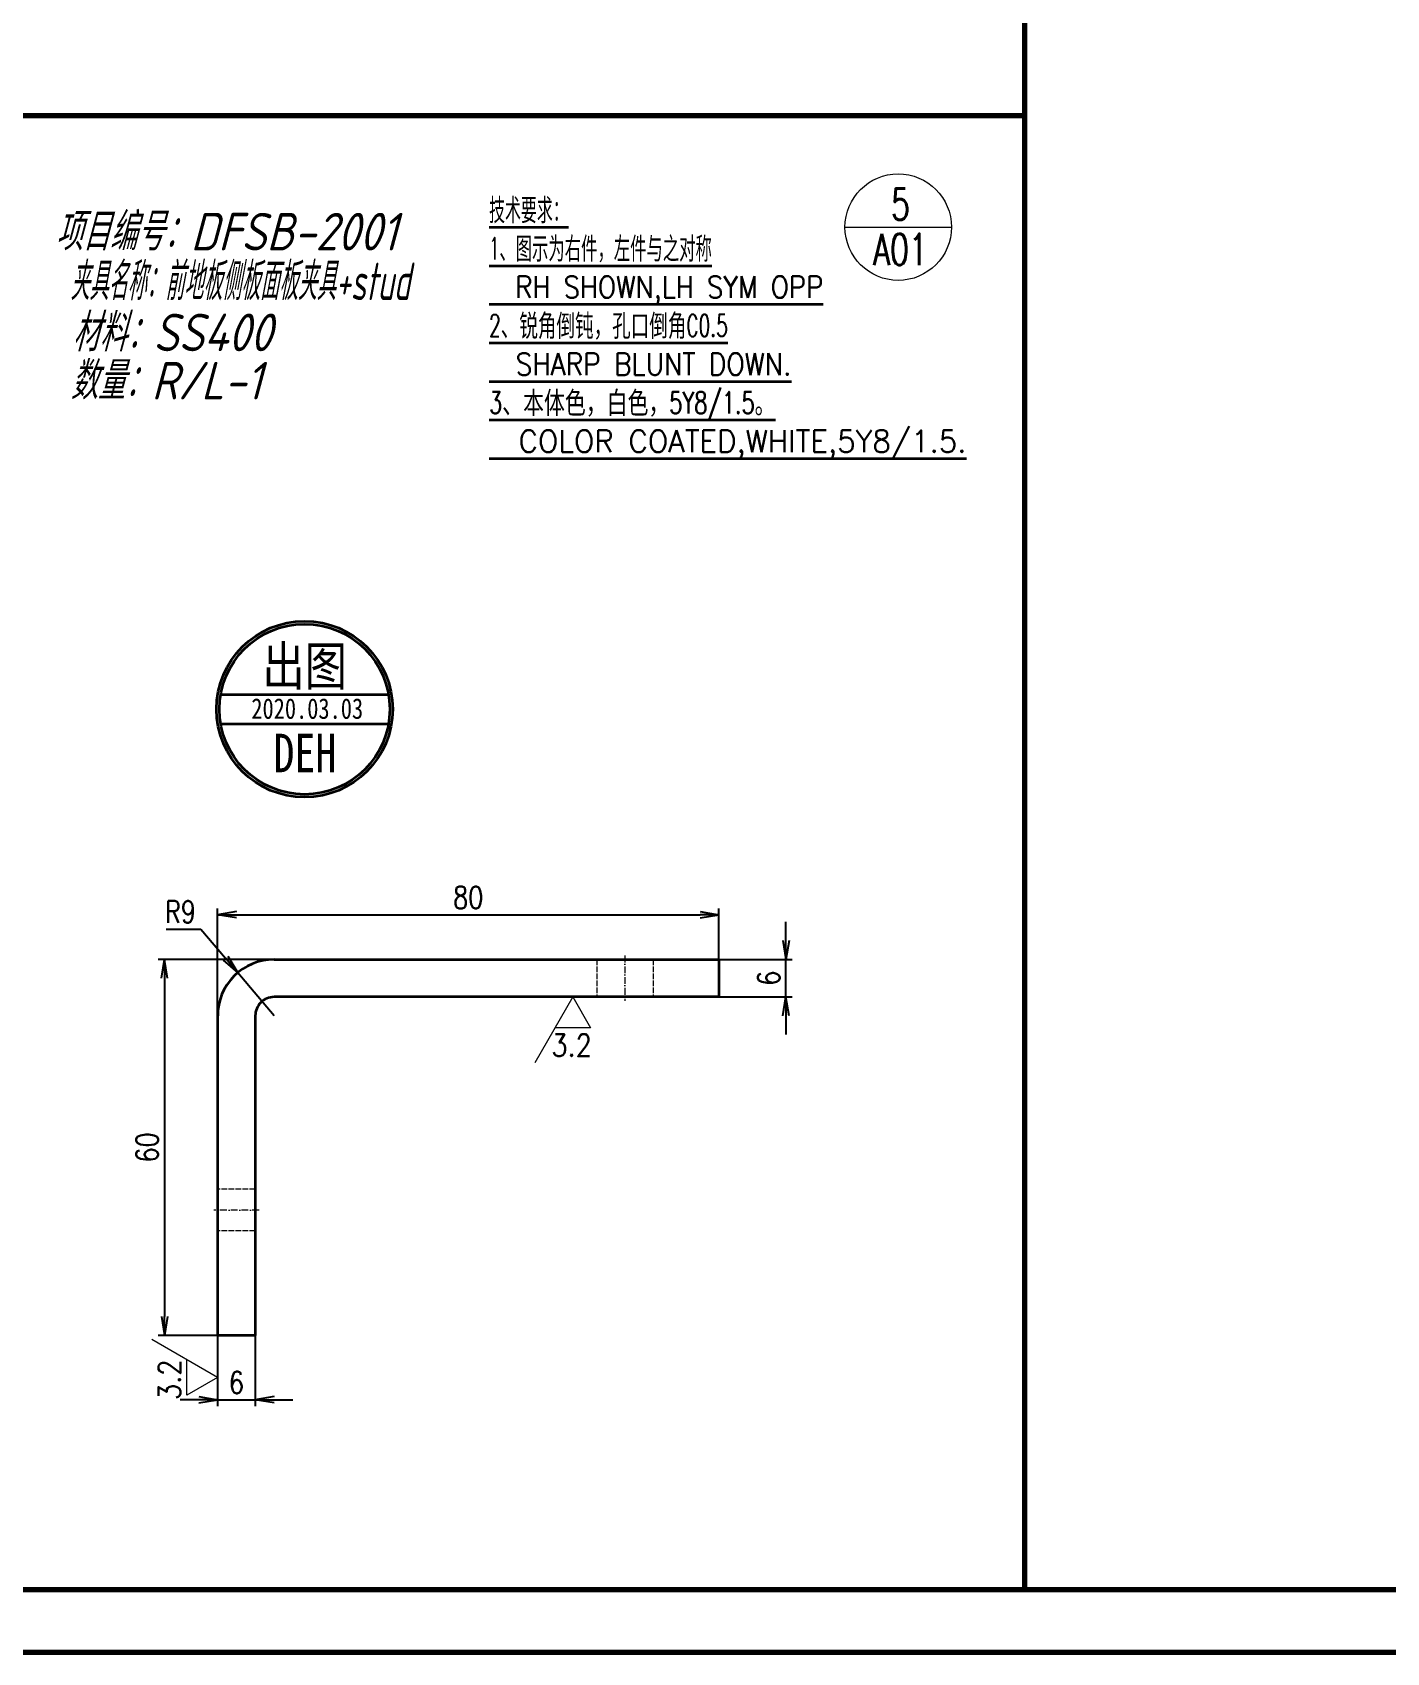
# Model space of a CAD drawing. Header units: millimetres. Extents: x 1333 to 104182, y -62616 to -5704.
# Drawn here: x 42940.2 to 43156.4, y -62590.8 to -62332.3 of the extents above; entities that cross this region are included whole.
import ezdxf
from ezdxf.enums import TextEntityAlignment as Align

# ---------------------------------------------------------------- set-up
doc = ezdxf.new("R2010")
doc.units = ezdxf.units.MM
doc.header["$LTSCALE"] = 0.5
doc.linetypes.add('DASHDOT', pattern=[18.5, 12, -3, 0.5, -3])
doc.linetypes.add('DASHED', pattern=[15, 12, -3])
for name, color, linetype in [('08', 1, 'Continuous'), ('11', 3, 'Continuous'), ('7标注层', 4, 'Continuous')]:
    doc.layers.add(name, color=color, linetype=linetype)
for name, color, linetype, lineweight in [('TEXT', 1, 'Continuous', 35), ('材质&数量层', 1, 'Continuous', 9), ('标注线', 3, 'Continuous', 18)]:
    doc.layers.add(name, color=color, linetype=linetype, lineweight=lineweight)
doc.styles.add('GB', font='gbeitc.shx', dxfattribs={"bigfont": 'gbcbig.shx'})
doc.styles.add('KAI', font='simplex.shx', dxfattribs={"width": 0.8, "bigfont": 'extfont.shx'})
doc.styles.get("Standard").update_dxf_attribs({"font": 'simplex.shx'})
doc.styles.add('国标', font='simfang.ttf', dxfattribs={"width": 0.8})
doc.dimstyles.new('KAI-1', dxfattribs={"dimtxt": 3.5, "dimasz": 3, "dimexe": 1, "dimexo": 0, "dimgap": 1, "dimtad": 1, "dimtoh": 1, "dimdsep": 46, "dimtxsty": 'KAI', "dimblk1": 'OPEN', "dimblk2": 'OPEN', "dimsah": 1, "dimcen": 0, "dimclrd": 7, "dimclre": 7, "dimclrt": 140, "dimaunit": 1, "dimazin": 2, "dimtfac": 0.7, "dimtix": 1, "dimtmove": 0, "dimatfit": 3, "dimldrblk": 'OPEN', "dimfxl": 0, "dimtvp": 1, "dimtolj": 2, "dimarcsym": 0})

# ---------------------------------------------------------------- blocks, each defined once
blk = doc.blocks.new('_Open')
at = {"color": 0, "linetype": 'ByBlock', "lineweight": -2}
for p, q in [((-1, 0.167), (0, 0)), ((-1, -0.167), (0, 0)), ((0, 0), (-1, 0))]:
    blk.add_line(p, q, dxfattribs=at)
blk = doc.blocks.new('*D25')
at = {"layer": '7标注层', "color": 7, "lineweight": -2, "transparency": 16777216}
for p, q in [((43060.49, -62477.21), (43060.49, -62474.21)), ((43049.77, -62480.21), (43061.49, -62480.21)), ((43060.49, -62486.21), (43060.49, -62480.21)), ((43049.77, -62486.21), (43061.49, -62486.21)), ((43060.49, -62489.21), (43060.49, -62492.21))]:
    blk.add_line(p, q, dxfattribs=at)
at = {"layer": 'Defpoints', "color": 0, "transparency": 16777216}
for p in [(43049.77, -62480.21), (43060.49, -62480.21), (43049.77, -62486.21)]:
    blk.add_point(p, dxfattribs=at)
at = {"layer": '7标注层', "color": 7, "lineweight": -2, "transparency": 16777216, "xscale": 3, "yscale": 3, "zscale": 3}
for p, rotation in [((43060.49, -62480.21), 270), ((43060.49, -62486.21), 90)]:
    blk.add_blockref('_Open', p, dxfattribs=dict(at, rotation=rotation))
at = {"layer": '7标注层', "color": 140, "transparency": 16777216, "insert": (43057.74, -62483.21), "char_height": 3.5, "attachment_point": 5, "rotation": 90, "style": 'KAI'}
blk.add_mtext('\\A2;6', dxfattribs=at)
blk = doc.blocks.new('*D26')
at = {"layer": '7标注层', "color": 7, "lineweight": -2, "transparency": 16777216}
for p, q in [((42969.77, -62540.21), (42969.77, -62551.48)), ((42975.77, -62540.21), (42975.77, -62551.48)), ((42966.77, -62550.48), (42963.77, -62550.48)), ((42969.77, -62550.48), (42975.77, -62550.48)), ((42978.77, -62550.48), (42981.77, -62550.48))]:
    blk.add_line(p, q, dxfattribs=at)
at = {"layer": 'Defpoints', "color": 0, "transparency": 16777216}
for p in [(42969.77, -62540.21), (42975.77, -62540.21), (42975.77, -62550.48)]:
    blk.add_point(p, dxfattribs=at)
at = {"layer": '7标注层', "color": 7, "lineweight": -2, "transparency": 16777216, "xscale": 3, "yscale": 3, "zscale": 3}
blk.add_blockref('_Open', (42969.77, -62550.48), dxfattribs=at)
at = {"layer": '7标注层', "color": 7, "lineweight": -2, "transparency": 16777216, "xscale": 3, "yscale": 3, "zscale": 3, "rotation": 180}
blk.add_blockref('_Open', (42975.77, -62550.48), dxfattribs=at)
at = {"layer": '7标注层', "color": 140, "transparency": 16777216, "insert": (42972.77, -62547.73), "char_height": 3.5, "attachment_point": 5, "style": 'KAI'}
blk.add_mtext('\\A2;6', dxfattribs=at)
blk = doc.blocks.new('*D27')
at = {"layer": '7标注层', "color": 7, "lineweight": -2, "transparency": 16777216}
for p, q in [((42969.77, -62489.21), (42969.77, -62472.09)), ((43049.77, -62480.21), (43049.77, -62472.09)), ((42972.77, -62473.09), (43046.77, -62473.09))]:
    blk.add_line(p, q, dxfattribs=at)
at = {"layer": 'Defpoints', "color": 0, "transparency": 16777216}
for p in [(43049.77, -62473.09), (43049.77, -62480.21), (42969.77, -62489.21)]:
    blk.add_point(p, dxfattribs=at)
at = {"layer": '7标注层', "color": 7, "lineweight": -2, "transparency": 16777216, "xscale": 3, "yscale": 3, "zscale": 3, "rotation": 180}
blk.add_blockref('_Open', (42969.77, -62473.09), dxfattribs=at)
at = {"layer": '7标注层', "color": 7, "lineweight": -2, "transparency": 16777216, "xscale": 3, "yscale": 3, "zscale": 3}
blk.add_blockref('_Open', (43049.77, -62473.09), dxfattribs=at)
at = {"layer": '7标注层', "color": 140, "transparency": 16777216, "insert": (43009.77, -62470.34), "char_height": 3.5, "attachment_point": 5, "style": 'KAI'}
blk.add_mtext('\\A2;80', dxfattribs=at)
blk = doc.blocks.new('*D28')
at = {"layer": '7标注层', "color": 7, "lineweight": -2, "transparency": 16777216}
for p, q in [((42978.77, -62480.21), (42960.28, -62480.21)), ((42961.28, -62483.21), (42961.28, -62537.21)), ((42969.77, -62540.21), (42960.28, -62540.21))]:
    blk.add_line(p, q, dxfattribs=at)
at = {"layer": 'Defpoints', "color": 0, "transparency": 16777216}
for p in [(42978.77, -62480.21), (42961.28, -62540.21), (42969.77, -62540.21)]:
    blk.add_point(p, dxfattribs=at)
at = {"layer": '7标注层', "color": 7, "lineweight": -2, "transparency": 16777216, "xscale": 3, "yscale": 3, "zscale": 3}
for p, rotation in [((42961.28, -62480.21), 90), ((42961.28, -62540.21), 270)]:
    blk.add_blockref('_Open', p, dxfattribs=dict(at, rotation=rotation))
at = {"layer": '7标注层', "color": 140, "transparency": 16777216, "insert": (42958.53, -62510.21), "char_height": 3.5, "attachment_point": 5, "rotation": 90, "style": 'KAI'}
blk.add_mtext('\\A2;60', dxfattribs=at)
blk = doc.blocks.new('*D29')
at = {"layer": '7标注层', "color": 7, "lineweight": -2, "transparency": 16777216}
for p, q in [((42961.57, -62475.37), (42967.1, -62475.37)), ((42967.1, -62475.37), (42971.04, -62480.04)), ((42978.77, -62489.21), (42972.97, -62482.33))]:
    blk.add_line(p, q, dxfattribs=at)
at = {"layer": 'Defpoints', "color": 0, "transparency": 16777216}
for p in [(42972.97, -62482.33), (42978.77, -62489.21)]:
    blk.add_point(p, dxfattribs=at)
at = {"layer": '7标注层', "color": 7, "lineweight": -2, "transparency": 16777216, "xscale": 3, "yscale": 3, "zscale": 3, "rotation": 310.1333475695363}
blk.add_blockref('_Open', (42972.97, -62482.33), dxfattribs=at)
at = {"layer": '7标注层', "color": 140, "transparency": 16777216, "insert": (42963.84, -62472.62), "char_height": 3.5, "attachment_point": 5, "style": 'KAI'}
blk.add_mtext('\\A2;R9', dxfattribs=at)
blk = doc.blocks.new('cct1')
at = {"color": 3, "lineweight": 13, "ltscale": 0.303109}
blk.add_line((53697.91, -20353.34), (53703.97, -20342.84), dxfattribs=at)
at = {"color": 3, "lineweight": 13, "ltscale": 0.141451}
for p, q in [((53697.91, -20353.34), (53695.08, -20348.44)), ((53695.08, -20348.44), (53700.74, -20348.44))]:
    blk.add_line(p, q, dxfattribs=at)
blk = doc.blocks.new('ccd2')
at = {"color": 3, "lineweight": 13, "ltscale": 0.303109}
blk.add_line((53697.91, -20368.76), (53691.85, -20379.26), dxfattribs=at)
at = {"color": 3, "lineweight": 13, "ltscale": 0.141451}
for p, q in [((53697.91, -20368.76), (53700.74, -20373.66)), ((53700.74, -20373.66), (53695.08, -20373.66))]:
    blk.add_line(p, q, dxfattribs=at)
blk = doc.blocks.new('999')
at = {"color": 7, "lineweight": 70}
for p, q in [((75894.98, -11913.12), (73476.98, -11913.12)), ((75924.98, -11943.12), (73401.98, -11943.12))]:
    blk.add_line(p, q, dxfattribs=at)
blk = doc.blocks.new('vfagdb')
h = blk.add_hatch(color=1)
h.paths.add_polyline_path([(111211.22, -38347.15, 1), (111183.1, -38347.15, 1)])
h.paths.add_polyline_path([(111210.75, -38347.15, 1), (111183.57, -38347.15, 1)], flags=16)
h.paths.add_polyline_path([(111190.3, -38358.72), (111204.11, -38358.72), (111204.11, -38349.7), (111190.3, -38349.7)], flags=8)
at = {"lineweight": 35}
for p, q in [((111183.77, -38344.8), (111210.55, -38344.8)), ((111183.77, -38349.49), (111210.55, -38349.49))]:
    blk.add_line(p, q, dxfattribs=at)
at = {"color": 1, "lineweight": 35}
for radius in [14.06, 13.59]:
    blk.add_circle((111197.16, -38347.15), radius, dxfattribs=at)
at = {"color": 4, "style": '国标', "width": 0.8}
blk.add_text('DEH', height=6.152, dxfattribs=at).set_placement((111197.21, -38357.22), align=Align.CENTER)
at = {"color": 3, "style": '国标', "width": 0.8}
blk.add_attdef('出图', text='', height=6.19, dxfattribs=at).set_placement((111197.16, -38340.26), align=Align.MIDDLE_CENTER)
at = {"color": 2, "style": '国标', "width": 0.8}
blk.add_attdef('2019.12.25', text='', height=3.28, dxfattribs=at).set_placement((111197.58, -38347.05), align=Align.MIDDLE_CENTER)
blk = doc.blocks.new('4545')
at = {"layer": '标注线'}
blk.add_blockref('vfagdb', (192.73, 219.99), dxfattribs=at).add_auto_attribs({'2019.12.25': '2020.03.03', '出图': '出图'})

msp = doc.modelspace()

# ---------------------------------------------------------------- linework, layer by layer
at = {"color": 7, "lineweight": 70}
for p, q in [((43098.555, -62006.825), (43098.555, -62580.825)), ((42760.862, -62345.531), (43098.555, -62345.531)), ((43566.862, -62580.825), (42760.862, -62580.825)), ((43576.862, -62590.825), (42735.862, -62590.825))]:
    msp.add_line(p, q, dxfattribs=at)
at = {"color": 3, "lineweight": 35, "ltscale": 0.31754}
msp.add_line((43013.095, -62363.36), (43025.797, -62363.36), dxfattribs=at)
at = {"color": 3, "lineweight": 35}
for p, q in [((43013.095, -62369.513), (43048.66, -62369.513)), ((43013.095, -62375.666), (43066.442, -62375.666)), ((43013.095, -62381.819), (43051.2, -62381.819)), ((43013.095, -62387.973), (43061.361, -62387.973)), ((43013.095, -62394.126), (43058.821, -62394.126)), ((43013.095, -62400.279), (43089.305, -62400.279))]:
    msp.add_line(p, q, dxfattribs=at)
at = {"lineweight": 35}
for p, q in [((42978.772, -62480.21), (43049.772, -62480.21)), ((43049.772, -62486.21), (42978.772, -62486.21)), ((42969.772, -62540.21), (42969.772, -62489.21)), ((42975.772, -62489.21), (42975.772, -62540.21))]:
    msp.add_line(p, q, dxfattribs=at)
at = {"color": 2, "linetype": 'DASHED', "lineweight": 5, "ltscale": 0.15}
for p, q in [((43030.272, -62480.21), (43030.272, -62486.21)), ((43030.272, -62480.21), (43030.272, -62486.21)), ((43039.272, -62480.21), (43039.272, -62486.21)), ((43039.272, -62480.21), (43039.272, -62486.21)), ((42975.772, -62516.887), (42969.772, -62516.887)), ((42975.772, -62516.887), (42969.772, -62516.887)), ((42975.772, -62523.534), (42969.772, -62523.534)), ((42975.772, -62523.534), (42969.772, -62523.534))]:
    msp.add_line(p, q, dxfattribs=at)
at = {"color": 1, "linetype": 'DASHDOT', "lineweight": 5, "ltscale": 0.180017}
for p, q in [((43034.772, -62479.61), (43034.772, -62486.811)), ((42976.372, -62520.21), (42969.171, -62520.21))]:
    msp.add_line(p, q, dxfattribs=at)
at = {"lineweight": 35, "ltscale": 0.15}
for p, q in [((43049.772, -62480.21), (43049.772, -62486.21)), ((42975.772, -62540.21), (42969.772, -62540.21))]:
    msp.add_line(p, q, dxfattribs=at)
at = {"color": 3}
msp.add_lwpolyline([(42735.862, -61996.825), (43576.862, -61996.825), (43576.862, -62590.825), (42735.862, -62590.825)], close=True, dxfattribs=at)
at = {"lineweight": 35}
for radius in [9, 3]:
    msp.add_arc((42978.772, -62489.21), radius, 90, 180.00001, dxfattribs=at)
at = {"layer": '11', "lineweight": 9}
msp.add_line((43069.903, -62363.365), (43086.903, -62363.365), dxfattribs=at)
at = {"layer": '11'}
msp.add_lwpolyline([(42735.862, -61996.825), (43576.862, -61996.825), (43576.862, -62590.825), (42735.862, -62590.825)], close=True, dxfattribs=at)
at = {"layer": '11', "lineweight": 9}
msp.add_circle((43078.403, -62363.365), 8.5, dxfattribs=at)

# ---------------------------------------------------------------- block references
at = {"layer": '08', "color": 55, "xscale": 0.3333333333430346, "yscale": 0.3333333333357587, "zscale": 0.3333333333333333}
msp.add_blockref('999', (18268.536, -58609.785), dxfattribs=at)
at = {"layer": '08', "color": 3}
msp.add_blockref('ccd2', (-10671.44, -42117.451), dxfattribs=at)
at = {"layer": '08', "color": 3, "rotation": 90}
msp.add_blockref('cct1', (22616.428, -116244.84), dxfattribs=at)
at = {"layer": '标注线'}
msp.add_blockref('4545', (-68406.241, -24313.122), dxfattribs=at)

# ---------------------------------------------------------------- texts
at = {"color": 3, "lineweight": 13}
for s, width, p, p2 in [('技术要求：', 0.918189, (43013.095, -62362.36), (43025.797, -62362.36)), ('1、图示为右件，左件与之对称', 0.878136, (43013.095, -62368.513), (43048.66, -62368.513)), ('  RH SHOWN,LH SYM OPP', 0.765743, (43013.095, -62374.666), (43066.442, -62374.666)), ('2、锐角倒钝，孔口倒角C0.5', 0.862751, (43013.095, -62380.819), (43051.2, -62380.819)), ('  SHARP BLUNT DOWN.', 0.776399, (43013.095, -62386.973), (43061.361, -62386.973)), ('3、本体色，白色，5Y8/1.5。', 0.905461, (43013.095, -62393.126), (43058.821, -62393.126)), ('  COLOR COATED,WHITE,5Y8/1.5.', 0.87263, (43013.095, -62399.279), (43089.305, -62399.279))]:
    msp.add_text(s, height=3.5, dxfattribs=dict(at, width=width)).set_placement(p, p2, align=Align.FIT)
at = {"color": 3, "lineweight": 13, "width": 0.880907}
for rotation, p, p2 in [(0.00001, (43023.041, -62495.66), (43029.501, -62495.66)), (90, (42963.822, -62550.512), (42963.822, -62544.052))]:
    msp.add_text('3.2', height=3.5, rotation=rotation, dxfattribs=at).set_placement(p, p2, align=Align.FIT)
at = {"layer": 'TEXT', "linetype": 'Continuous', "lineweight": 9, "width": 0.7}
for s, p in [('5', (43078.765, -62362.217)), ('A01', (43078.765, -62369.424))]:
    msp.add_text(s, height=5, dxfattribs=at).set_placement(p, align=Align.CENTER)
at = {"layer": '材质&数量层', "style": 'GB'}
for s, p in [('项目编号：DFSB-2001', (42971.136, -62363.751)), ('材料：SS400', (42962.477, -62379.854)), ('数量：R/L-1', (42961.53, -62387.557))]:
    msp.add_text(s, height=6, dxfattribs=at).set_placement(p, align=Align.MIDDLE)
at = {"layer": '材质&数量层', "style": 'GB', "width": 0.7}
msp.add_text('夹具名称：前地板侧板面板夹具+stud', height=6, dxfattribs=at).set_placement((42973.362, -62371.692), align=Align.MIDDLE)

# ---------------------------------------------------------------- dimensions: what is measured, and where the dimension line sits
at = {"layer": '7标注层', "color": 3}
for base, p1, p2, picture, middle in [((43049.772, -62473.089), (42969.772, -62489.21), (43049.772, -62480.21), '*D27', (43009.772, -62470.339)), ((42975.772, -62550.48), (42969.772, -62540.21), (42975.772, -62540.21), '*D26', (42972.772, -62547.73))]:
    dim = msp.add_linear_dim(base=base, p1=p1, p2=p2, dimstyle='KAI-1', dxfattribs=at)
    dim.commit()
    dim.dimension.update_dxf_attribs({"geometry": picture, "text_midpoint": middle})
dim = msp.add_radius_dim(center=(42978.772, -62489.21), mpoint=(42972.971, -62482.329), dimstyle='KAI-1', dxfattribs=at)
dim.commit()
dim.dimension.update_dxf_attribs({"geometry": '*D29', "text_midpoint": (42963.838, -62475.372), "dimtype": 164})
for base, p1, p2, picture, middle in [((43060.49, -62480.21), (43049.772, -62486.21), (43049.772, -62480.21), '*D25', (43057.74, -62483.21)), ((42961.284, -62540.21), (42978.772, -62480.21), (42969.772, -62540.21), '*D28', (42958.534, -62510.21))]:
    dim = msp.add_linear_dim(base=base, p1=p1, p2=p2, angle=90, dimstyle='KAI-1', dxfattribs=at)
    dim.commit()
    dim.dimension.update_dxf_attribs({"geometry": picture, "text_midpoint": middle})

doc.saveas('drawing.dxf')
